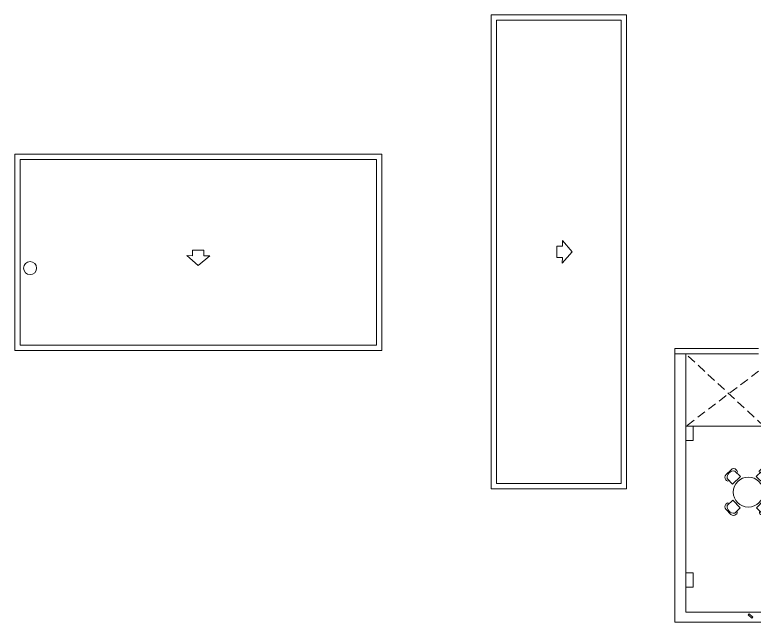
# Model space of a CAD drawing. Header units: millimetres. Extents: x 917 to 1168, y -421 to -23.
# Drawn here: x 1037 to 1057.61, y -297.89 to -280.95 of the extents above; entities that cross this region are included whole.
import ezdxf

# ---------------------------------------------------------------- set-up
doc = ezdxf.new("R2010")
doc.units = ezdxf.units.MM
doc.header["$LTSCALE"] = 0.1
doc.linetypes.add('CONTINUA', pattern=[0])
doc.linetypes.add('HIDDEN', pattern=[0.375, 0.25, -0.125])
doc.layers.get('0').update_dxf_attribs({"lineweight": 5})
doc.layers.add('A-GLAZ-CWMG', color=7, linetype='Continuous', lineweight=5)
doc.layers.add('MUEBLES', color=250, linetype='Continuous', lineweight=5)

# ---------------------------------------------------------------- blocks, each defined once
blk = doc.blocks.new('mesad')
at = {"layer": 'MUEBLES'}
for points in [[(-0.324, 0.533), (-0.324, 0.533, 0.414214), (-0.324, 0.604), (-0.345, 0.624, 0.414214), (-0.487, 0.622), (-0.626, 0.479, 0.414214), (-0.624, 0.337), (-0.603, 0.317, 0.414214), (-0.533, 0.318), (-0.533, 0.318)], [(0.324, 0.533), (0.324, 0.533, -0.414214), (0.324, 0.604), (0.345, 0.624, -0.414214), (0.487, 0.622), (0.626, 0.479, -0.414214), (0.624, 0.337), (0.603, 0.317, -0.414214), (0.533, 0.318), (0.533, 0.318)], [(-0.533, -0.324), (-0.533, -0.324, 0.414214), (-0.604, -0.324), (-0.624, -0.345, 0.414214), (-0.622, -0.487), (-0.479, -0.626, 0.414214), (-0.337, -0.624), (-0.317, -0.603, 0.414214), (-0.318, -0.533), (-0.318, -0.533)], [(0.533, -0.324), (0.533, -0.324, -0.414214), (0.604, -0.324), (0.624, -0.345, -0.414214), (0.622, -0.487), (0.479, -0.626, -0.414214), (0.337, -0.624), (0.317, -0.603, -0.414214), (0.318, -0.533), (0.318, -0.533)]]:
    blk.add_lwpolyline(points, format="xyb", dxfattribs=at)
for points in [[(-0.589, 0.373), (-0.434, 0.222), (-0.225, 0.437), (-0.38, 0.588, 0.490132)], [(0.589, 0.373), (0.434, 0.222), (0.225, 0.437), (0.38, 0.588, -0.490132)], [(-0.373, -0.589), (-0.222, -0.434), (-0.437, -0.225), (-0.588, -0.38, 0.490132)], [(0.373, -0.589), (0.222, -0.434), (0.437, -0.225), (0.588, -0.38, -0.490132)]]:
    blk.add_lwpolyline(points, format="xyb", close=True, dxfattribs=at)
at = {"layer": 'MUEBLES', "ltscale": 1e-05}
blk.add_circle((0, 0), 0.418, dxfattribs=at)
blk = doc.blocks.new('Montante rectangular - 4x15 a 45_-1095820-TORRE1-1 PISO')
at = {"layer": 'A-GLAZ-CWMG', "lineweight": 25}
for p, q in [((-0.062, 0.034), (-0.034, 0.062)), ((0.034, -0.062), (-0.062, 0.034)), ((-0.034, 0.062), (0.062, -0.034)), ((0.062, -0.034), (0.034, -0.062))]:
    blk.add_line(p, q, dxfattribs=at)
blk = doc.blocks.new('T1-1 P-2020')
at = {"color": 8}
for p, q in [((4088.513, 1277.6), (4088.512, 1284.801)), ((4091.427, 1282.785), (4088.713, 1282.782)), ((4095.482, 1277.6), (4088.513, 1277.6))]:
    blk.add_line(p, q, dxfattribs=at)
at = {"color": 8, "linetype": 'HIDDEN', "lineweight": 5, "ltscale": 10}
for p, q in [((4090.693, 1282.784), (4088.512, 1284.801)), ((4090.54, 1284.316), (4088.519, 1282.782))]:
    blk.add_line(p, q, dxfattribs=at)
at = {"color": 8}
for points in [[(4090.539, 1284.951), (4088.213, 1284.951), (4088.213, 1284.801), (4090.539, 1284.803)], [(4088.213, 1284.801), (4088.213, 1277.318), (4099.438, 1277.318)], [(4088.719, 1282.382), (4088.719, 1282.782), (4088.519, 1282.782), (4088.519, 1282.382), (4088.719, 1282.382)], [(4088.718, 1278.299), (4088.718, 1278.699), (4088.518, 1278.699), (4088.518, 1278.299), (4088.718, 1278.299)]]:
    blk.add_lwpolyline(points, dxfattribs=at)
at = {"color": 8, "lineweight": 5, "rotation": 180}
blk.add_blockref('mesad', (4090.257, 1280.945), dxfattribs=at)
at = {"color": 8, "extrusion": (0, 0, -1), "xscale": -1, "rotation": 180}
blk.add_blockref('Montante rectangular - 4x15 a 45_-1095820-TORRE1-1 PISO', (-4090.318, 1277.49), dxfattribs=at)

msp = doc.modelspace()

# ---------------------------------------------------------------- linework, layer by layer
at = {"color": 8, "linetype": 'CONTINUA', "lineweight": 18}
for points in [[(1050.282, -280.951), (1054.052, -280.951), (1054.052, -294.172), (1050.282, -294.172)], [(1050.432, -281.101), (1053.902, -281.101), (1053.902, -294.022), (1050.432, -294.022)], [(1047.232, -284.839), (1037.002, -284.839), (1037.002, -290.316), (1047.232, -290.316)], [(1047.082, -284.989), (1037.152, -284.989), (1037.152, -290.166), (1047.082, -290.166)]]:
    msp.add_lwpolyline(points, close=True, dxfattribs=at)
for points in [[(1052.535, -287.562), (1052.264, -287.243), (1052.263, -287.404), (1052.112, -287.404), (1052.112, -287.719), (1052.263, -287.719), (1052.262, -287.88), (1052.535, -287.562)], [(1042.116, -287.94), (1042.435, -287.669), (1042.274, -287.668), (1042.274, -287.517), (1041.959, -287.517), (1041.959, -287.668), (1041.798, -287.667), (1042.116, -287.94)]]:
    msp.add_lwpolyline(points, dxfattribs=at)
msp.add_circle((1037.429, -288.015), 0.18, dxfattribs=at)

# ---------------------------------------------------------------- block references
at = {"color": 2}
msp.add_blockref('T1-1 P-2020', (-3032.81, -1575.206), dxfattribs=at)

doc.saveas('drawing.dxf')
